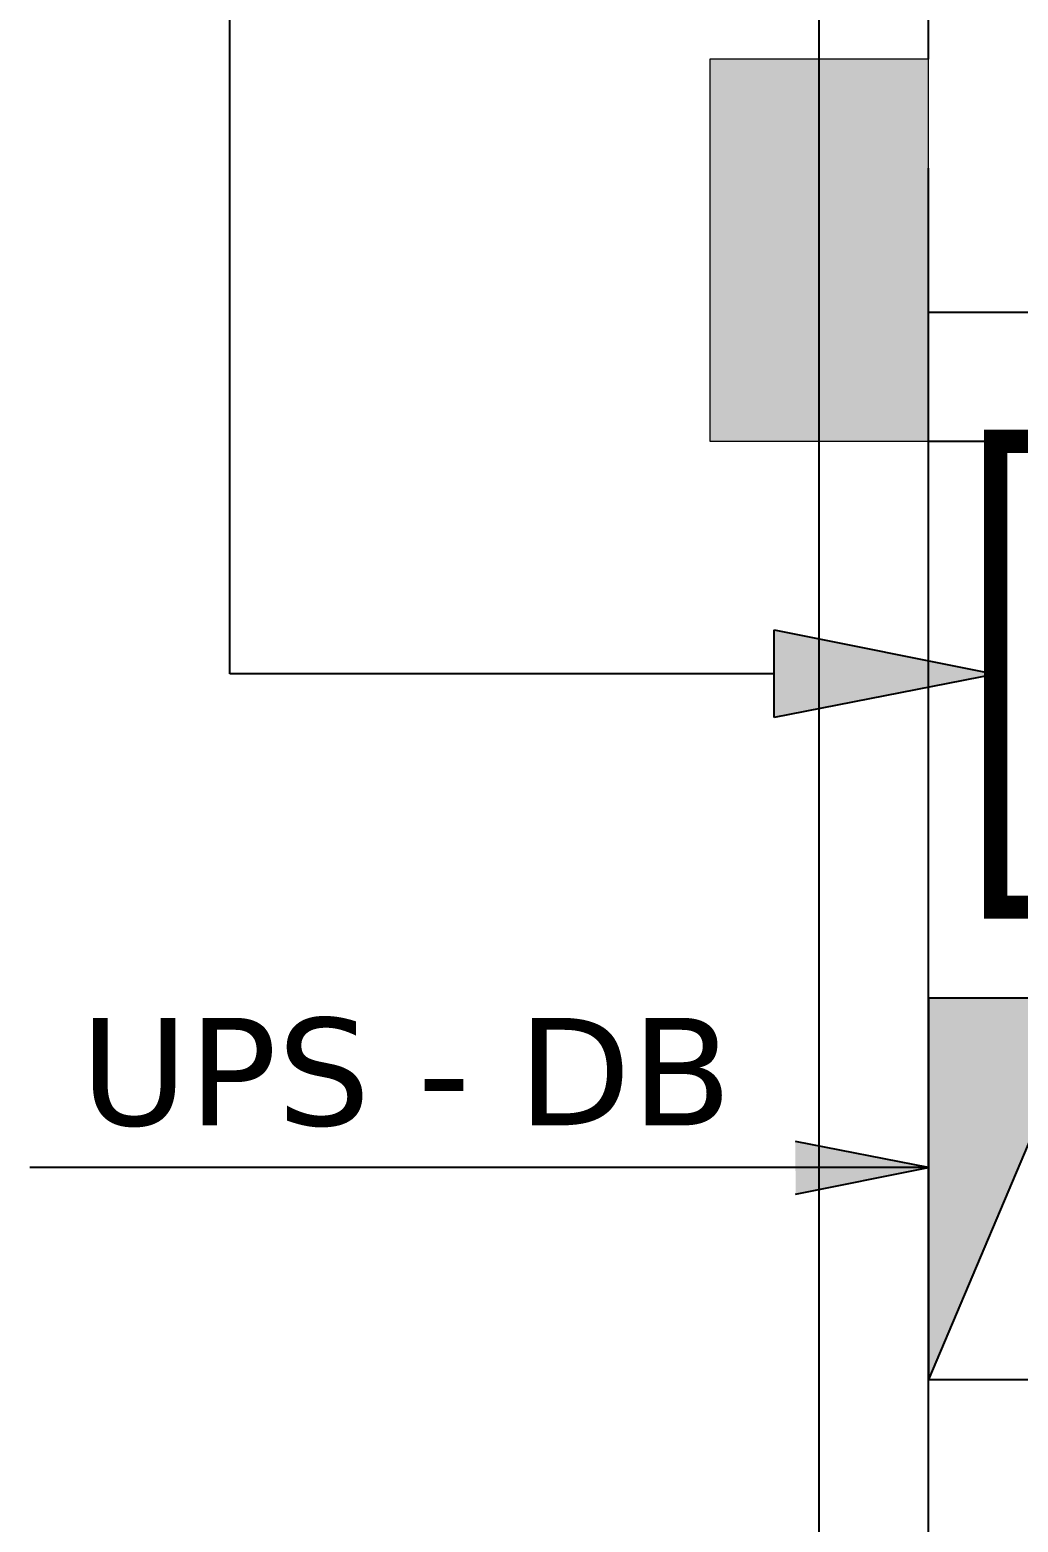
# Model space of a CAD drawing. Header units: inches. Extents: x -217 to 2701, y -906 to 3312.
# Drawn here: x 1480.6 to 1534.9, y 754.6 to 836.6 of the extents above; entities that cross this region are included whole.
import ezdxf

# ---------------------------------------------------------------- set-up
doc = ezdxf.new("R2010")
doc.units = ezdxf.units.IN
doc.header["$MEASUREMENT"] = 0
for name, color, linetype in [('EL - TEXT', 8, 'CONTINUOUS'), ('EL-LPDB', 8, 'CONTINUOUS'), ('MAA-DB.', 8, 'CONTINUOUS'), ('TEXT', 8, 'CONTINUOUS'), ('WALL', 7, 'CONTINUOUS')]:
    doc.layers.add(name, color=color, linetype=linetype)
doc.styles.add('VERDANA', font='verdana.ttf')

# ---------------------------------------------------------------- blocks, each defined once
blk = doc.blocks.new('MAA-DB')
at = {"layer": 'MAA-DB.'}
blk.add_hatch(color=256, dxfattribs=at).paths.add_polyline_path([(10.481, 8.877), (-10.481, 8.877), (-10.481, 0)])
blk.add_line((-10.481, 0), (10.481, 8.877), dxfattribs=at)
blk.add_lwpolyline([(10.481, 8.877), (10.481, 0), (-10.481, 0), (-10.481, 8.877)], close=True, dxfattribs=at)

msp = doc.modelspace()

# ---------------------------------------------------------------- hatches: boundary and pattern name
at = {"layer": 'EL - TEXT'}
for points in [[(1533.691, 801.2), (1521.533, 803.633), (1521.523, 798.817)], [(1530, 774.092), (1522.705, 772.632), (1522.699, 775.522)]]:
    msp.add_hatch(color=256, dxfattribs=at).paths.add_polyline_path(points)
at = {"layer": 'TEXT', "lineweight": 0}
msp.add_hatch(color=256, dxfattribs=at).paths.add_polyline_path([(1518, 814), (1530, 814), (1530, 835), (1518, 835)])

# ---------------------------------------------------------------- linework, layer by layer
at = {"layer": 'EL - TEXT'}
for p, q in [((1491.634, 801.225), (1491.634, 849.283)), ((1521.523, 798.817), (1521.533, 803.633)), ((1521.533, 803.633), (1533.691, 801.2)), ((1521.528, 801.225), (1491.634, 801.225)), ((1533.691, 801.2), (1521.523, 798.817)), ((1530, 774.092), (1522.699, 775.522)), ((1530, 774.092), (1480.643, 774.092)), ((1522.705, 772.632), (1530, 774.092))]:
    msp.add_line(p, q, dxfattribs=at)
at = {"layer": 'EL-LPDB', "const_width": 1.28}
msp.add_lwpolyline([(1533.691, 814), (1533.691, 788.4), (1559.291, 788.4), (1559.291, 814), (1533.691, 814)], dxfattribs=at)
at = {"layer": 'TEXT', "lineweight": 0}
msp.add_lwpolyline([(1518, 814), (1530, 814), (1530, 835), (1518, 835)], close=True, dxfattribs=at)
at = {"layer": 'WALL', "linetype": 'Continuous'}
for p, q in [((1524, 666), (1524, 1063)), ((1530, 835), (1530, 1063)), ((1530, 681), (1530, 829)), ((1530, 821.096), (1628, 821.096)), ((1530, 814), (1628, 814))]:
    msp.add_line(p, q, dxfattribs=at)

# ---------------------------------------------------------------- block references
at = {"layer": 'MAA-DB.', "xscale": -1, "rotation": 90}
msp.add_blockref('MAA-DB', (1538.877, 772.925), dxfattribs=at)

# ---------------------------------------------------------------- texts
at = {"layer": 'TEXT', "insert": (1501.318, 779.308), "char_height": 5.9055, "width": 89.13808, "attachment_point": 5, "style": 'VERDANA'}
msp.add_mtext('UPS - DB', dxfattribs=at)

doc.saveas('drawing.dxf')
